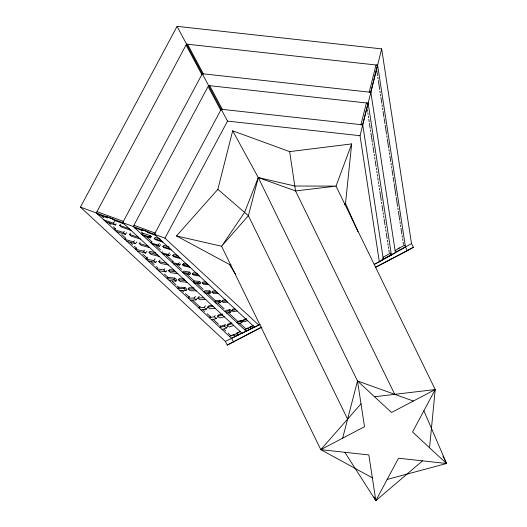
<?xml version="1.0" encoding="UTF-8"?>
<svg xmlns="http://www.w3.org/2000/svg" width="527" height="527" viewBox="0 0 527 527"><rect width="100%" height="100%" fill="white"/><g stroke="black" fill="none" stroke-linecap="round" stroke-linejoin="round"><path stroke-width="0.79" d="M429.551 447.746L435.223 389.545L336.015 186.13L351.68 143.917L289.646 151.618L232.684 130.815L217.849 189.331L176.486 235.944L229.357 264.409L230.958 264.449M344.658 204.786L345.521 203.389L351.68 143.917M366.146 103.885L360.929 124.813L362.728 124.846L383.366 259.501L374.631 264.093M362.332 125.986L367.741 104.287M370.672 92.568L377.233 66.237M374.262 264.449L379.341 261.781L360.027 135.696L381.667 48.886L177.065 26.35L80.44 207.118L225.332 341.371L227.275 345.066L261.919 327.115M342.655 438.174L357.504 380.981L258.289 177.573L232.684 130.815M252.235 327.893L242.058 333.242L122.699 222.638L202.296 73.727L370.843 92.291L395.421 252.677L385.975 257.644M381.238 260.292L391.403 254.956L368.142 103.14L208.6 85.572L133.259 226.518L246.241 331.206L254.225 327.01M259.692 324.467L254.6 327.142L154.391 234.284L221.215 109.26L362.728 124.846M260.233 324.342L258.783 325.106L164.951 238.164L227.526 121.105L177.065 26.35M344.816 452.298L375.837 500.65L398.524 458.213L446.56 463.503L423.886 410.764M374.513 396.745L435.223 389.545L412.542 431.982L446.56 463.503L387.18 479.432M122.699 222.638L123.489 221.419L97.08 211.716M154.391 234.284L155.188 233.059L134.062 225.292M103.687 219.792L113.265 223.132L114.649 221.373M105.802 221.755L115.288 225.003L116.21 223.83M115.169 228.441L114.26 229.588L123.371 232.493L125.386 234.363L126.75 232.638M131.091 230.418L121.605 227.17L119.649 225.352L120.472 224.311M123.371 232.493L124.273 231.34M125.788 238.178L124.833 239.383L133.469 241.853L135.492 243.724L136.928 241.913M140.413 239.054L131.401 236.241L129.438 234.429L130.446 233.151M133.469 241.853L134.425 240.641M149.74 247.697L141.19 245.312L139.233 243.5L140.096 242.407M136.328 248.013L135.399 249.179L143.575 251.214L145.597 253.092L146.98 251.333M150.162 235.668L142.593 233.086L141.644 234.291L149.213 236.873L150.162 235.668L151.275 236.695L150.32 237.901L142.804 235.365M143.575 251.214L144.497 250.048M162.856 242.13L155.333 239.594L154.259 238.593L155.208 237.387L160.366 239.153M151.769 241.794L150.913 242.881L158.087 245.095L159.358 246.274L160.636 244.647M159.062 256.339L150.985 254.389L149.029 252.571L149.971 251.379L155.788 252.828M147.422 257.136L145.972 258.974L153.68 260.582L155.702 262.453L156.664 261.227M158.087 245.095L159.371 243.467M171.222 249.884L164.101 247.716L162.869 246.577L163.818 245.371L169.259 247.051M153.68 260.582L155.129 258.744M162.375 251.59L161.506 252.69L168.232 254.495L169.496 255.667L170.366 254.567M168.39 264.976L160.775 263.46L158.818 261.649L160.103 260.015M168.232 254.495L169.536 252.841M180.616 258.586L173.943 256.833L172.718 255.694L173.666 254.495L178.034 255.661M156.545 268.77L163.805 269.956L164.813 268.678M173.067 261.28L172.098 262.505L178.376 263.895L179.641 265.068L180.609 263.843M158.66 270.733L165.86 271.86L166.868 270.582M177.856 273.75L170.656 272.617L168.64 270.746L169.582 269.554L174.318 270.325M178.376 263.895L179.345 262.663M190.01 267.294L183.791 265.957L182.559 264.817L183.508 263.612L187.329 264.455M174.832 278.111L168.06 277.373L167.118 278.566L173.89 279.303L174.832 278.111L176.855 279.982L175.913 281.174L169.233 280.529M187.039 282.261L180.359 281.609L178.403 279.797L179.345 278.599L184.503 279.158M189.463 272.09L183.64 271.115L182.691 272.321L188.514 273.289L189.463 272.09L190.734 273.263L189.786 274.468L184.015 273.546M199.404 275.996L193.633 275.081L192.401 273.941L193.35 272.736L197.408 273.408M184.937 287.472L178.633 287.169L177.691 288.361L183.995 288.664L184.937 287.472L186.953 289.343L186.011 290.542L179.806 290.324M196.367 290.897L190.155 290.687L188.198 288.868L189.14 287.676L193.765 287.9M199.608 281.484L194.232 280.931L193.277 282.136L198.659 282.689L199.608 281.484L200.879 282.663L199.931 283.862L194.601 283.361M189.568 296.497L188.258 298.157L194.094 298.032L196.116 299.903L197.427 298.242M208.797 284.705L203.475 284.198L202.249 283.058L203.198 281.859L206.189 282.162M194.094 298.032L195.405 296.365M205.688 299.54L199.944 299.758L197.987 297.939L199.305 296.273M209.753 290.884L204.819 290.746L203.87 291.951L208.804 292.09L209.753 290.884L211.017 292.057L210.069 293.262L205.194 293.177M200.122 306.319L198.831 307.952L204.199 307.393L205.49 305.759M218.198 293.407L213.323 293.322L212.091 292.182L213.04 290.976L215.438 291.042M215.016 308.183L209.739 308.829L207.783 307.017L208.725 305.818L212.48 305.429M200.945 309.916L206.222 309.263L207.513 307.63M219.897 300.285L215.411 300.561L214.463 301.767L218.949 301.484L219.897 300.285L221.162 301.457L220.214 302.663L215.787 302.992M227.592 302.116L223.165 302.445L221.933 301.299L222.881 300.1L225.793 299.916M210.774 316.009L209.403 317.748L214.305 316.753L215.22 315.594M224.337 316.819L219.528 317.906L217.572 316.088L218.514 314.896L222.513 314.085M211.518 319.711L216.327 318.624L217.243 317.465M230.035 309.685L226.004 310.377L225.055 311.576L229.087 310.884L230.035 309.685L231.465 311.002L230.516 312.208L226.544 312.959M237.13 310.956L233.165 311.707L231.775 310.423L232.723 309.217L235.082 308.815M221.175 326.022L219.976 327.544L224.41 326.114L225.609 324.592M233.665 325.462L229.324 326.977L227.368 325.166L228.31 323.967L231.926 322.801M222.091 329.507L226.432 327.992L227.631 326.463L226.623 325.528M241.445 320.258L237.921 321.417L236.972 322.616L240.496 321.457L241.445 320.258L242.716 321.43L241.768 322.636L238.296 323.848M247.552 320.614L244.08 321.826L242.848 320.686L243.803 319.481L246.55 318.578M372.339 477.798L320.798 449.65L361.008 403.84M374.032 496.954L375.837 500.65L422.542 460.855M383.083 257.301L390.448 253.131L391.403 254.956L390.197 254.936M395.151 250.503L404.532 245.193L407.411 250.687L375.402 267.505M379.341 261.781L411.501 243.579L381.667 48.886M407.411 250.687L413.438 247.275L411.501 243.579M397.984 248.632L399.44 247.868M396.014 251.959L405.467 246.992L377.609 65.164L186.525 44.116L96.289 212.934L231.603 338.321L241.063 333.354M227.275 345.066L261.451 327.115M375.626 267.143L413.438 247.275M176.486 235.944L221.59 246.241L320.798 449.65L364.506 426.692L357.504 380.981L413.372 401.027M435.223 389.545L391.521 412.503L357.504 380.981M245.286 329.382L252.953 325.66M232.756 335.501L239.027 332.458M225.332 341.371L258.783 325.106M229.489 336.364L233.501 334.54L235.523 336.417M240.193 331.509L236.175 333.327L238.138 335.146M244.475 329.573L247.683 328.117L249.376 329.685M253.032 325.693L249.824 327.148L251.465 328.664M241.326 321.918L242.716 321.43M242.848 320.686L246.379 319.527M221.913 325.785L224.871 324.83M227.368 325.166L231.801 323.736M217.572 316.088L222.473 315.093M231.775 310.423L235.813 309.731M207.783 307.017L213.152 306.45M221.933 301.299L226.419 301.022M190.372 300.12L196.116 299.903M197.987 297.939L203.824 297.814M377.609 65.164L375.975 65.137L369.21 92.265L370.843 92.291M366.337 103.114L368.142 103.14M212.091 292.182L217.019 292.32M188.198 288.868L194.503 289.171M202.249 283.058L207.625 283.612M178.403 279.797L185.175 280.529M227.526 121.105L360.027 135.696M320.798 449.65L368.834 454.939L375.837 500.65M168.64 270.746L175.893 271.932M192.401 273.941L198.231 274.91M148.087 260.937L155.702 262.453M158.818 261.649L166.525 263.25M173.423 263.731L179.641 265.068M182.559 264.817L188.837 266.201M137.514 251.142L145.597 253.092M208.6 85.572L209.799 85.868L222.414 109.55L221.215 109.26L220.82 110.4L208.587 87.429M149.029 252.571L157.198 254.607M162.83 253.922L169.496 255.667M172.718 255.694L179.443 257.499M126.948 241.346L135.492 243.724M139.233 243.5L147.876 245.971M152.237 244.106L159.358 246.274M162.869 246.577L170.05 248.79M116.375 231.551L125.386 234.363M129.438 234.429L138.548 237.328M149.767 236.188L151.275 236.695M154.259 238.593L161.829 241.175M119.649 225.352L129.227 228.685M97.877 214.403L107.706 217.98L106.19 216.577M124.095 223.935L114.26 220.365L112.791 219.001M134.583 227.75L142.455 230.609L141.183 229.429M155.564 235.371L147.698 232.512L146.466 231.373M106.454 216.538L113.246 219.034M142.007 229.588L148.041 231.808M80.44 207.118L164.951 238.164M217.849 189.331L248.395 215.695L347.603 419.11M183.508 263.612L184.331 264.376M149.213 236.873L150.32 237.901M188.514 273.289L189.786 274.468M198.659 282.689L199.931 283.862M208.804 292.09L210.069 293.262M218.949 301.484L220.214 302.663M229.087 310.884L230.516 312.208M240.496 321.457L241.768 322.636M141.269 231.979L143.074 233.645M146.684 236.985L152.092 241.998M156.295 245.898L160.504 249.798M166.512 255.364L173.119 261.491M176.729 264.831L181.538 269.284M186.947 274.297L194.153 280.977M197.157 283.763L203.172 289.33M207.374 293.229L215.187 300.469M218.191 303.249L224.199 308.822M228.408 312.715L238.026 321.628M239.825 323.295L245.233 328.308M113.265 223.132L115.288 225.003M163.805 269.956L165.86 271.86M173.89 279.303L175.913 281.174M183.995 288.664L186.011 290.542M204.199 307.393L206.222 309.263M214.305 316.753L216.327 318.624M224.41 326.114L226.432 327.992M101.895 216.175L103.7 217.849M109.109 222.862L110.914 224.535M113.318 226.768L115.723 228.995M121.737 234.568L125.347 237.908M130.156 242.367L132.567 244.6M134.372 246.267L136.776 248.5M142.791 254.073L147.6 258.526M151.209 261.873L154.213 264.659M156.018 266.333L157.823 267.999M164.437 274.132L168.047 277.479M172.257 281.378L175.866 284.718M177.065 285.832L178.87 287.505M181.881 290.291L183.686 291.965M185.491 293.638L189.094 296.978M192.704 300.324L199.924 307.01M202.928 309.797L204.733 311.47M207.137 313.697L210.747 317.043M213.751 319.83L218.567 324.283M219.766 325.403L220.971 326.516M223.975 329.303L225.78 330.976M228.184 333.202L231.195 335.989M229.357 264.409L235.898 274.745M187.638 44.393L203.409 73.997L202.296 73.727L201.92 74.801L186.15 45.19M231.603 338.321L233.547 342.016M382.727 258.289L383.366 259.501M442.95 456.105L446.56 463.503M394.749 394.348L295.542 190.932L289.646 151.618M345.521 203.389L357.925 231.768M376.719 70.005L377.589 75.69M377.839 77.311L378.09 78.931M378.34 80.559L379.703 89.485M379.954 91.112L380.204 92.732M380.454 94.359L380.698 95.98M380.949 97.607L381.818 103.285M382.068 104.913L382.319 106.533M382.569 108.16L382.813 109.781M383.063 111.401L383.933 117.086M384.183 118.707L384.927 123.581M385.178 125.202L386.548 134.135M386.798 135.755L387.042 137.382M387.292 139.003L388.662 147.929M388.906 149.556L389.157 151.177M389.407 152.804L389.657 154.424M389.908 156.051L390.777 161.73M391.021 163.357L391.271 164.977M391.521 166.604L391.772 168.225M392.016 169.852L392.892 175.531M393.135 177.158L393.886 182.026M394.13 183.646L396.001 195.827M396.245 197.447L397.615 206.38M397.865 208L398.116 209.621M398.359 211.248L399.729 220.174M399.98 221.801L400.23 223.422M400.474 225.049L400.724 226.669M400.975 228.296L401.844 233.975M402.094 235.602L402.345 237.222M402.588 238.843L402.839 240.47M403.089 242.091L403.458 244.528M367.332 109.609L367.582 111.23M367.833 112.85L368.083 114.478M368.327 116.098L368.577 117.725M368.828 119.346L369.203 121.783M369.447 123.41L370.198 128.278M370.441 129.899L370.692 131.526M370.942 133.147L372.312 142.079M372.556 143.706L372.806 145.327M373.057 146.947L373.926 152.632M374.177 154.259L374.427 155.88M374.671 157.507L374.921 159.128M375.171 160.755L376.041 166.433M376.291 168.06L376.541 169.681M376.785 171.308L377.036 172.928M377.286 174.556L377.536 176.176M377.78 177.797L378.155 180.234M378.406 181.861L378.656 183.482M378.9 185.109L379.15 186.729M379.4 188.356L379.651 189.977M379.895 191.604L381.265 200.53M381.515 202.157L381.765 203.778M382.009 205.405L382.885 211.083M383.129 212.71L383.379 214.331M383.63 215.958L383.88 217.579M384.124 219.206L385 224.884M385.244 226.511L385.494 228.132M385.744 229.759L385.995 231.379M386.238 233.006L387.114 238.685M387.358 240.312L387.608 241.933M387.859 243.56L388.109 245.18M388.353 246.807L388.603 248.428M388.854 250.055L389.229 252.486M258.289 177.573L248.395 215.695L221.59 246.241L244.574 212.401L258.289 177.573L294.804 186.018L336.015 186.13L295.542 190.932L258.289 177.573"/></g></svg>
